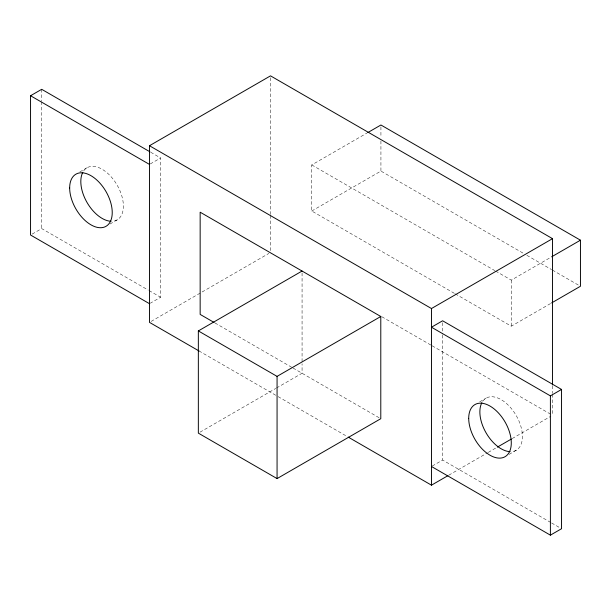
<?xml version="1.0" encoding="UTF-8"?>
<svg xmlns="http://www.w3.org/2000/svg" width="611" height="611" viewBox="0 0 611 611"><rect width="100%" height="100%" fill="white"/><g stroke="black" fill="none" stroke-linecap="round" stroke-linejoin="round"><path stroke-width="0.46" stroke-dasharray="3.06 2.29" d="M79.881 171.89L87.052 167.75M150.275 163.947L160.624 157.974L160.624 297.252L150.275 303.224M32.146 234.105L41.701 228.583L148.236 290.095M109.98 224.023L117.152 219.884M454.393 293.356L311.755 211.009L311.755 164.932L366.928 133.076M311.755 211.009L380.928 171.072L523.558 253.42M151.123 321.417L268.878 253.428M199.996 432.183L275.729 388.459M276.554 387.985L302.071 373.252L302.071 363.789M495.613 271.078L511.285 280.121L550.809 257.307M455.218 293.838L511.285 326.205L550.809 303.384M479.727 401.824L486.096 398.143M432.267 466.033L442.624 460.052L550.809 522.52M448.764 475.19L487.463 452.843M488.288 452.369L496.522 447.611M512.171 438.583L550.87 416.236M509.032 454.408L516.196 450.276M526.858 255.329L551.596 269.611M552.42 270.085L579.625 285.795M311.755 164.932L494.795 270.604M150.718 152.246L160.624 157.974M381.837 316.742L431.305 345.307M432.13 345.788L550.87 414.334M214.95 322.952L292.211 367.562M293.028 368.036L379.973 418.23M149.061 290.569L160.624 297.252M551.641 522.993L559.897 527.767M198.949 350.928L277.279 396.149M278.104 396.631L347.369 436.613M552.52 385.846L552.52 393.446M552.52 394.393L552.52 415.289M511.285 280.121L511.285 326.205M442.624 322.684L442.624 334.133M442.624 335.088L442.624 460.052M380.928 126.874L380.928 137.223M380.928 140.981L380.928 171.072M302.071 272.934L302.071 362.842M270.52 77.742L270.52 214.492M270.52 215.446L270.52 251.526M41.701 89.313L41.701 100.754M41.701 101.709L41.701 228.583M482.721 401.282A30.099 17.375 60 0 1 516.196 415.518A30.099 17.375 60 0 1 511.789 451.636M83.669 170.889A30.099 17.375 60 0 1 117.152 185.133A30.099 17.375 60 0 1 112.737 221.243"/><path stroke-width="0.92" d="M149.474 303.682L30.55 235.021L30.55 95.744L41.701 89.313L149.894 151.772M198.949 350.928L149.474 322.364L149.474 145.731L270.52 75.848L552.52 238.657L552.52 384.899M367.753 132.602L380.928 124.995L580.45 240.192L580.45 286.269L551.626 302.911M214.125 322.478L200.156 314.413L200.156 212.2L380.79 316.49L380.79 418.703L277.066 478.589L198.346 433.138L198.346 330.925L302.071 271.04M198.346 330.925L277.066 376.376L380.79 316.49M149.474 145.731L431.473 308.54L552.52 238.657M551.626 256.826L580.45 240.192M561.547 389.444L442.624 320.783L431.473 327.213L550.396 395.875L561.547 389.444L561.547 528.721L550.396 535.152L431.473 466.491M348.194 437.094L431.473 485.172L447.939 475.663M497.346 447.137L511.346 439.057M30.55 95.744L149.474 164.405M550.396 395.875L550.396 535.152M431.473 308.54L431.473 485.172M277.066 376.376L277.066 478.589M510.147 451.674A30.099 17.375 60 0 1 486.096 432.893A30.099 17.375 60 0 1 481.865 402.68M111.095 221.281A30.099 17.375 60 0 1 87.052 202.508A30.099 17.375 60 0 1 82.813 172.294M69.669 187.967A30.099 17.375 60 0 0 101.594 227.682A30.099 17.375 60 0 0 101.594 185.118A30.099 17.375 60 0 0 69.669 187.967M468.713 418.359A30.099 17.375 60 0 0 500.638 458.074A30.099 17.375 60 0 0 500.638 415.503A30.099 17.375 60 0 0 468.713 418.359"/></g></svg>
